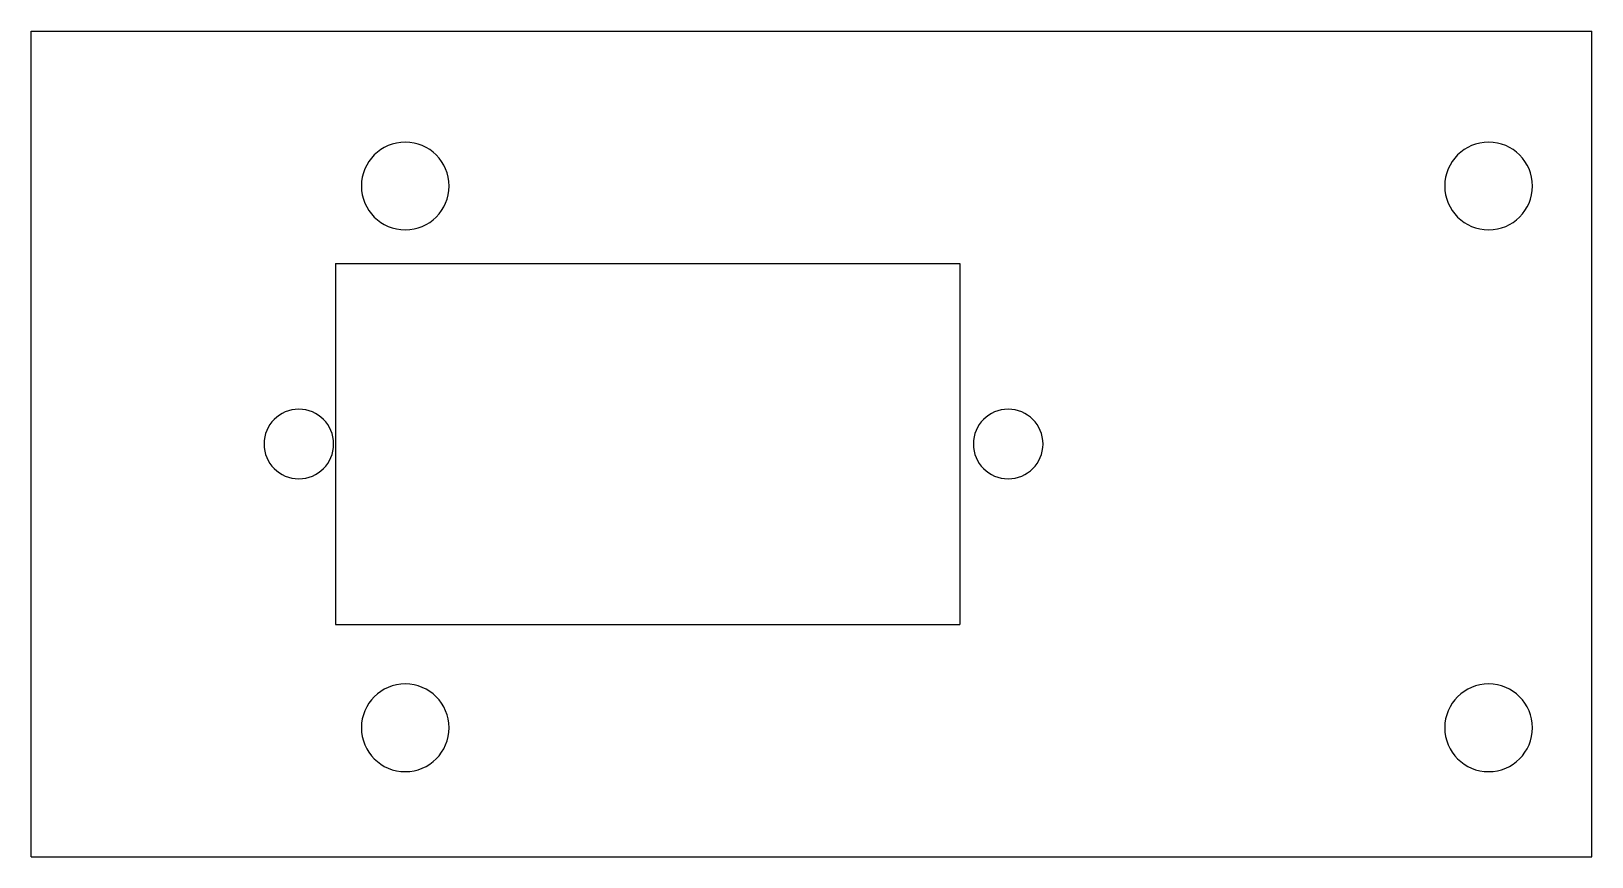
# Model space of a CAD drawing. Header units: millimetres. Extents: x 0 to 60.5, y 0 to 32.
import ezdxf

# ---------------------------------------------------------------- set-up
doc = ezdxf.new("R2010")
doc.units = ezdxf.units.MM

msp = doc.modelspace()

# ---------------------------------------------------------------- linework, layer by layer
for p, q in [((0, 32, 5), (60.5, 32, 5)), ((0, 0, 5), (0, 32, 5)), ((60.5, 0, 5), (60.5, 32, 5)), ((11.8, 23, 5), (11.8, 9, 5)), ((11.8, 23, 5), (36, 23, 5)), ((36, 23, 5), (36, 9, 5)), ((11.8, 9, 5), (36, 9, 5)), ((0, 0, 5), (60.5, 0, 5))]:
    msp.add_line(p, q)
for centre, radius, start, end in [((14.5, 26, 5), 1.7, 90, 270), ((14.5, 26, 5), 1.7, -90, 90), ((56.5, 26, 5), 1.7, 90, 270), ((56.5, 26, 5), 1.7, -90, 90), ((10.375, 16, 5), 1.35, 90, 270), ((10.375, 16, 5), 1.35, -90, 90), ((37.875, 16, 5), 1.35, 90, 270), ((37.875, 16, 5), 1.35, -90, 90), ((14.5, 5, 5), 1.7, 90, 270), ((14.5, 5, 5), 1.7, -90, 90), ((56.5, 5, 5), 1.7, 90, 270), ((56.5, 5, 5), 1.7, -90, 90)]:
    msp.add_arc(centre, radius, start, end)

doc.saveas('drawing.dxf')
